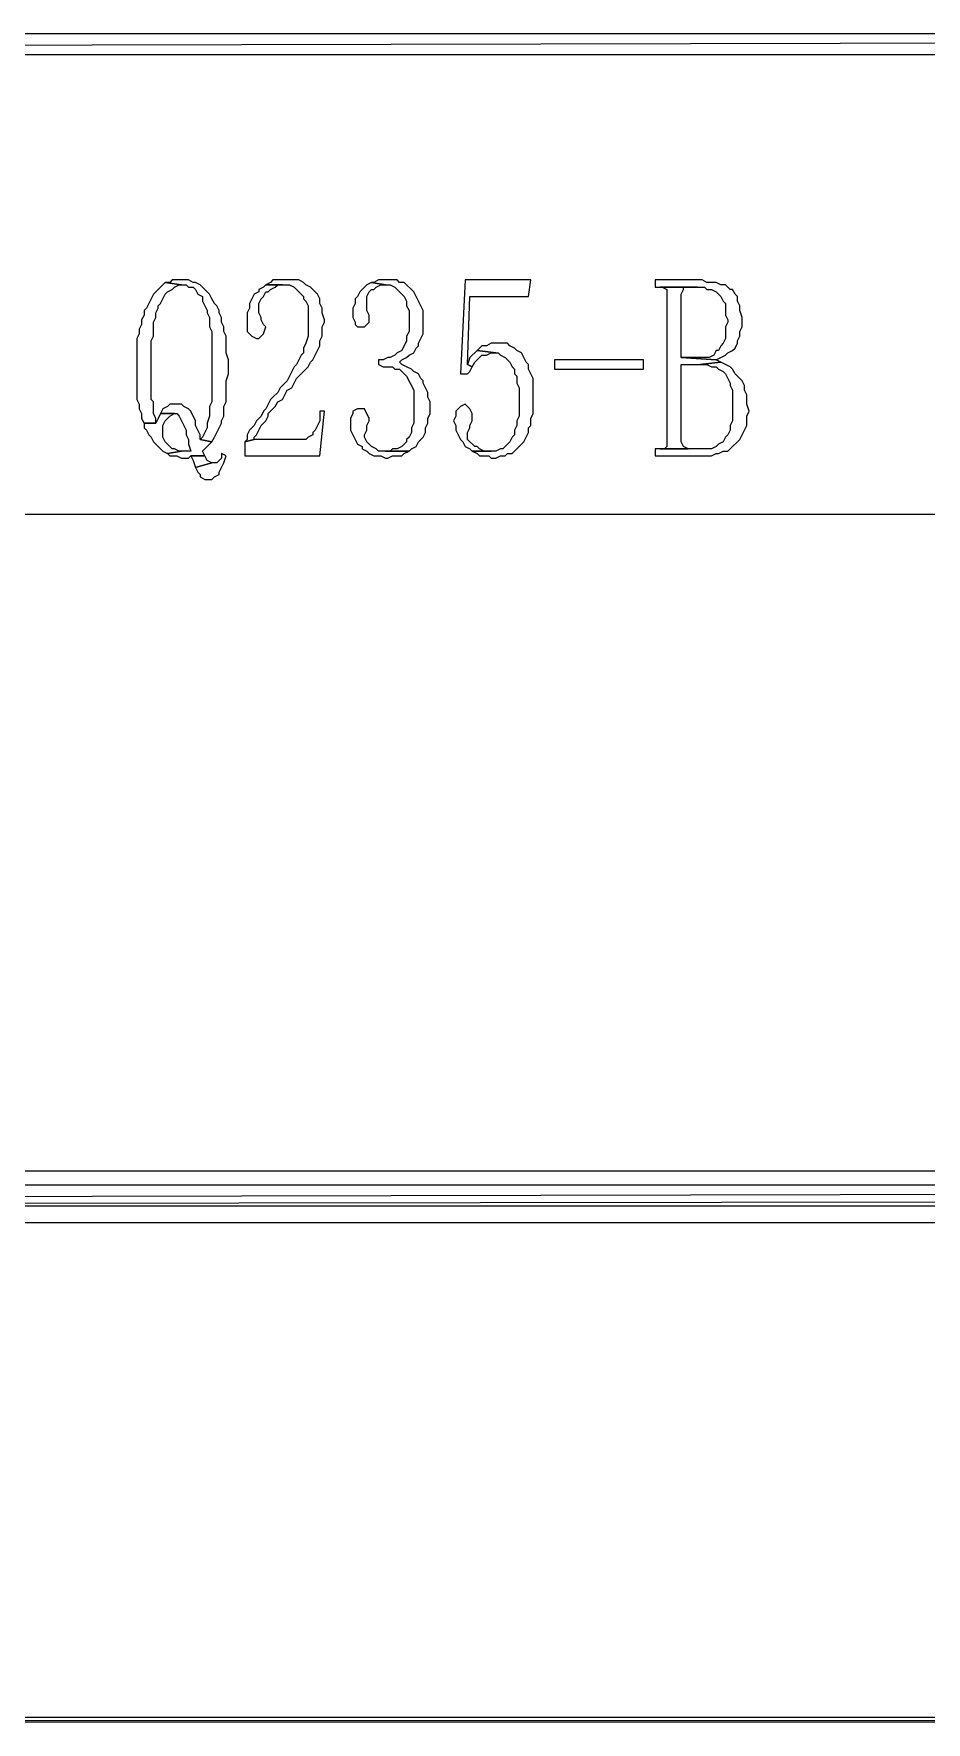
# Model space of a CAD drawing. Extents: x -15.4 to 0.8, y 0.3 to 11.8.
# Drawn here: x -9.194 to -8.877, y 0.567 to 1.167 of the extents above; entities that cross this region are included whole.
import ezdxf

# ---------------------------------------------------------------- set-up
doc = ezdxf.new("R2010")
doc.units = 0
doc.header["$MEASUREMENT"] = 0
doc.linetypes.add('AUSGEZOGEN', pattern=[0])
doc.layers.get('0').update_dxf_attribs({"linetype": 'AUSGEZOGEN'})

msp = doc.modelspace()

# ---------------------------------------------------------------- linework, layer by layer
for points in [[(-10.76795, 1.1669), (-10.76795, 1.1594), (-10.76795, 1.1594), (-7.41878, 1.1669), (-10.76795, 1.1669)], [(-10.76795, 1.1594), (-7.41878, 1.1669), (-7.41878, 1.1669), (-7.41878, 1.1594), (-10.76795, 1.1594)], [(-9.14711, 1.07856), (-9.15045, 1.07523), (-9.15045, 1.07523), (-9.15128, 1.0744), (-9.15128, 1.0744), (-9.15211, 1.07273), (-9.15211, 1.07273), (-9.15295, 1.07106), (-9.15295, 1.07106), (-9.15378, 1.0694), (-9.15378, 1.0694), (-9.15461, 1.06856), (-9.15461, 1.06856), (-9.15461, 1.0669), (-9.15461, 1.0669), (-9.15545, 1.06523), (-9.15545, 1.06523), (-9.15545, 1.06356), (-9.15545, 1.06356), (-9.15628, 1.0619), (-9.15628, 1.0619), (-9.15628, 1.06023), (-9.15628, 1.06023), (-9.15711, 1.05856), (-9.15711, 1.05856), (-9.15711, 1.0369), (-9.15711, 1.0369), (-9.15628, 1.03523), (-9.15628, 1.03523), (-9.15628, 1.03356), (-9.15628, 1.03356), (-9.15545, 1.0319), (-9.15545, 1.0319), (-9.15545, 1.03023), (-9.15545, 1.03023), (-9.15461, 1.02856), (-9.15461, 1.02856), (-9.15045, 1.02856), (-9.15045, 1.02856), (-9.15045, 1.03023), (-9.15045, 1.03023), (-9.15128, 1.0319), (-9.15128, 1.0319), (-9.15128, 1.03606), (-9.15128, 1.03606), (-9.15211, 1.0369), (-9.15211, 1.0369), (-9.15211, 1.05773), (-9.15211, 1.05773), (-9.15128, 1.0594), (-9.15128, 1.0594), (-9.15128, 1.0644), (-9.15128, 1.0644), (-9.15045, 1.06606), (-9.15045, 1.06606), (-9.15045, 1.06773), (-9.15045, 1.06773), (-9.14961, 1.0694), (-9.14961, 1.0694), (-9.14961, 1.07023), (-9.14961, 1.07023), (-9.14878, 1.07106), (-9.14878, 1.07106), (-9.14711, 1.0744), (-9.14711, 1.0744), (-9.14628, 1.07523), (-9.14628, 1.07523), (-9.14461, 1.07606), (-9.14461, 1.07606), (-9.14378, 1.0769), (-9.14378, 1.0769), (-9.14211, 1.07773), (-9.14211, 1.07773), (-9.14128, 1.07773), (-9.14711, 1.07856)], [(-9.14128, 1.0794), (-9.14461, 1.0794), (-9.14461, 1.0794), (-9.14545, 1.07856), (-9.14545, 1.07856), (-9.14711, 1.07856), (-9.14711, 1.07856), (-9.14128, 1.07773), (-9.14128, 1.07773), (-9.13961, 1.07773), (-9.13961, 1.07773), (-9.13878, 1.0769), (-9.13878, 1.0769), (-9.13711, 1.0769), (-9.13711, 1.0769), (-9.13628, 1.07606), (-9.13628, 1.07606), (-9.13545, 1.0744), (-9.13545, 1.0744), (-9.13378, 1.07356), (-9.13378, 1.07356), (-9.13378, 1.0719), (-9.13378, 1.0719), (-9.13295, 1.07023), (-9.13295, 1.07023), (-9.13211, 1.06856), (-9.13211, 1.06856), (-9.13211, 1.06773), (-9.13211, 1.06773), (-9.13128, 1.06606), (-9.13128, 1.06606), (-9.13128, 1.06273), (-9.13128, 1.06273), (-9.13045, 1.06106), (-9.13045, 1.06106), (-9.13045, 1.03606), (-9.13045, 1.03606), (-9.13128, 1.0344), (-9.13128, 1.0344), (-9.13128, 1.03106), (-9.13128, 1.03106), (-9.13211, 1.02856), (-9.13211, 1.02856), (-9.13211, 1.0269), (-9.13211, 1.0269), (-9.13378, 1.02356), (-9.13378, 1.02356), (-9.13461, 1.02273), (-9.13461, 1.02273), (-9.13045, 1.0219), (-9.13045, 1.0219), (-9.12961, 1.02356), (-9.12961, 1.02356), (-9.12878, 1.02523), (-9.12878, 1.02523), (-9.12795, 1.0269), (-9.12795, 1.0269), (-9.12711, 1.02856), (-9.12711, 1.02856), (-9.12711, 1.0294), (-9.12711, 1.0294), (-9.12628, 1.03106), (-9.12628, 1.03106), (-9.12628, 1.0344), (-9.12628, 1.0344), (-9.12545, 1.03606), (-9.12545, 1.03606), (-9.12545, 1.04356), (-9.12545, 1.04356), (-9.12461, 1.04606), (-9.12461, 1.04606), (-9.12461, 1.05106), (-9.12461, 1.05106), (-9.12545, 1.05356), (-9.12545, 1.05356), (-9.12545, 1.0594), (-9.12545, 1.0594), (-9.12628, 1.06106), (-9.12628, 1.06106), (-9.12628, 1.06273), (-9.12628, 1.06273), (-9.12711, 1.0644), (-9.12711, 1.0644), (-9.12711, 1.06606), (-9.12711, 1.06606), (-9.12795, 1.06773), (-9.12795, 1.06773), (-9.12795, 1.06856), (-9.12795, 1.06856), (-9.12878, 1.07023), (-9.12878, 1.07023), (-9.12961, 1.07106), (-9.12961, 1.07106), (-9.13045, 1.07273), (-9.13045, 1.07273), (-9.13128, 1.0744), (-9.13128, 1.0744), (-9.13211, 1.07523), (-9.13211, 1.07523), (-9.13461, 1.07773), (-9.13461, 1.07773), (-9.13628, 1.07856), (-9.13628, 1.07856), (-9.13711, 1.07856), (-9.13711, 1.07856), (-9.13878, 1.0794), (-9.13878, 1.0794), (-9.13961, 1.0794), (-9.14128, 1.0794)], [(-9.10461, 1.0794), (-9.10878, 1.0794), (-9.10878, 1.0794), (-9.10961, 1.07856), (-9.10961, 1.07856), (-9.11128, 1.07773), (-9.11128, 1.07773), (-9.10295, 1.07773), (-9.10295, 1.07773), (-9.10128, 1.0769), (-9.10128, 1.0769), (-9.09795, 1.07356), (-9.09795, 1.07356), (-9.09795, 1.07273), (-9.09795, 1.07273), (-9.09711, 1.0719), (-9.09711, 1.0719), (-9.09628, 1.07023), (-9.09628, 1.07023), (-9.09628, 1.0594), (-9.09628, 1.0594), (-9.09711, 1.0569), (-9.09711, 1.0569), (-9.09795, 1.05523), (-9.09795, 1.05523), (-9.09795, 1.05356), (-9.09795, 1.05356), (-9.09878, 1.05273), (-9.09878, 1.05273), (-9.10045, 1.0494), (-9.10045, 1.0494), (-9.10128, 1.04856), (-9.10128, 1.04856), (-9.10211, 1.0469), (-9.10211, 1.0469), (-9.10378, 1.04356), (-9.10378, 1.04356), (-9.10628, 1.04106), (-9.10628, 1.04106), (-9.10711, 1.0394), (-9.10711, 1.0394), (-9.10878, 1.03773), (-9.10878, 1.03773), (-9.10961, 1.0369), (-9.10961, 1.0369), (-9.11045, 1.03523), (-9.11045, 1.03523), (-9.11128, 1.03356), (-9.11128, 1.03356), (-9.11211, 1.03273), (-9.11211, 1.03273), (-9.11295, 1.03106), (-9.11295, 1.03106), (-9.11461, 1.0294), (-9.11461, 1.0294), (-9.11545, 1.02773), (-9.11545, 1.02773), (-9.11711, 1.02606), (-9.11711, 1.02606), (-9.11795, 1.0244), (-9.11795, 1.0244), (-9.11795, 1.02273), (-9.11795, 1.02273), (-9.11878, 1.0219), (-9.11878, 1.0219), (-9.11545, 1.02273), (-9.11545, 1.02273), (-9.11545, 1.02356), (-9.11545, 1.02356), (-9.11461, 1.0244), (-9.11461, 1.0244), (-9.11378, 1.02606), (-9.11378, 1.02606), (-9.11295, 1.02773), (-9.11295, 1.02773), (-9.11128, 1.0294), (-9.11128, 1.0294), (-9.11045, 1.03106), (-9.11045, 1.03106), (-9.11045, 1.0319), (-9.11045, 1.0319), (-9.10961, 1.03273), (-9.10961, 1.03273), (-9.10878, 1.03356), (-9.10878, 1.03356), (-9.10795, 1.0344), (-9.10795, 1.0344), (-9.10711, 1.03606), (-9.10711, 1.03606), (-9.10545, 1.0369), (-9.10545, 1.0369), (-9.10461, 1.03856), (-9.10461, 1.03856), (-9.10378, 1.04023), (-9.10378, 1.04023), (-9.10211, 1.04106), (-9.10211, 1.04106), (-9.10045, 1.0444), (-9.10045, 1.0444), (-9.09711, 1.04773), (-9.09711, 1.04773), (-9.09628, 1.04856), (-9.09628, 1.04856), (-9.09545, 1.05023), (-9.09545, 1.05023), (-9.09461, 1.05106), (-9.09461, 1.05106), (-9.09211, 1.05606), (-9.09211, 1.05606), (-9.09211, 1.05773), (-9.09211, 1.05773), (-9.09128, 1.0594), (-9.09128, 1.0594), (-9.09128, 1.06273), (-9.09128, 1.06273), (-9.09045, 1.0644), (-9.09045, 1.0644), (-9.09045, 1.06523), (-9.09045, 1.06523), (-9.09128, 1.06773), (-9.09128, 1.06773), (-9.09128, 1.0694), (-9.09128, 1.0694), (-9.09211, 1.07106), (-9.09211, 1.07106), (-9.09211, 1.07273), (-9.09211, 1.07273), (-9.09295, 1.0744), (-9.09295, 1.0744), (-9.09545, 1.0769), (-9.09545, 1.0769), (-9.09711, 1.07773), (-9.09711, 1.07773), (-9.09795, 1.07856), (-9.09795, 1.07856), (-9.09961, 1.0794), (-9.09961, 1.0794), (-9.10295, 1.0794), (-9.10461, 1.0794)], [(-9.11128, 1.07773), (-9.11211, 1.0769), (-9.11211, 1.0769), (-9.11378, 1.07606), (-9.11378, 1.07606), (-9.11378, 1.07523), (-9.11378, 1.07523), (-9.11545, 1.0744), (-9.11545, 1.0744), (-9.11711, 1.07106), (-9.11711, 1.07106), (-9.11711, 1.0694), (-9.11711, 1.0694), (-9.11795, 1.06773), (-9.11795, 1.06773), (-9.11795, 1.06106), (-9.11795, 1.06106), (-9.11628, 1.0594), (-9.11628, 1.0594), (-9.11461, 1.05856), (-9.11461, 1.05856), (-9.11378, 1.05856), (-9.11378, 1.05856), (-9.11211, 1.06023), (-9.11211, 1.06023), (-9.11128, 1.06273), (-9.11128, 1.06273), (-9.11211, 1.06356), (-9.11211, 1.06356), (-9.11295, 1.06523), (-9.11295, 1.06523), (-9.11295, 1.06606), (-9.11295, 1.06606), (-9.11378, 1.06773), (-9.11378, 1.06773), (-9.11378, 1.07106), (-9.11378, 1.07106), (-9.11295, 1.07273), (-9.11295, 1.07273), (-9.11211, 1.07356), (-9.11211, 1.07356), (-9.11128, 1.07523), (-9.11128, 1.07523), (-9.11045, 1.07523), (-9.11045, 1.07523), (-9.10961, 1.07606), (-9.10961, 1.07606), (-9.10795, 1.0769), (-9.10795, 1.0769), (-9.10711, 1.07773), (-9.10711, 1.07773), (-9.10545, 1.07773), (-9.11128, 1.07773)], [(-9.07378, 1.07856), (-9.07545, 1.07773), (-9.07545, 1.07773), (-9.07795, 1.07523), (-9.07795, 1.07523), (-9.07878, 1.07356), (-9.07878, 1.07356), (-9.07961, 1.07273), (-9.07961, 1.07273), (-9.07961, 1.07106), (-9.07961, 1.07106), (-9.08045, 1.0694), (-9.08045, 1.0694), (-9.08045, 1.06606), (-9.08045, 1.06606), (-9.07961, 1.0644), (-9.07961, 1.0644), (-9.07961, 1.06356), (-9.07961, 1.06356), (-9.07878, 1.06273), (-9.07878, 1.06273), (-9.07628, 1.06273), (-9.07628, 1.06273), (-9.07461, 1.0644), (-9.07461, 1.0644), (-9.07461, 1.0669), (-9.07461, 1.0669), (-9.07545, 1.06856), (-9.07545, 1.06856), (-9.07545, 1.07356), (-9.07545, 1.07356), (-9.07461, 1.07523), (-9.07461, 1.07523), (-9.07378, 1.07606), (-9.07378, 1.07606), (-9.07295, 1.07606), (-9.07295, 1.07606), (-9.07211, 1.0769), (-9.07211, 1.0769), (-9.07045, 1.07773), (-9.07045, 1.07773), (-9.06878, 1.07773), (-9.07378, 1.07856)], [(-9.06795, 1.0794), (-9.07128, 1.0794), (-9.07128, 1.0794), (-9.07295, 1.07856), (-9.07295, 1.07856), (-9.07378, 1.07856), (-9.07378, 1.07856), (-9.06878, 1.07773), (-9.06878, 1.07773), (-9.06711, 1.07773), (-9.06711, 1.07773), (-9.06545, 1.0769), (-9.06545, 1.0769), (-9.06211, 1.07356), (-9.06211, 1.07356), (-9.06128, 1.0719), (-9.06128, 1.0719), (-9.06128, 1.07023), (-9.06128, 1.07023), (-9.06045, 1.06856), (-9.06045, 1.06856), (-9.06045, 1.06106), (-9.06045, 1.06106), (-9.06128, 1.0594), (-9.06128, 1.0594), (-9.06128, 1.05773), (-9.06128, 1.05773), (-9.06295, 1.0544), (-9.06295, 1.0544), (-9.06461, 1.05356), (-9.06461, 1.05356), (-9.06545, 1.05273), (-9.06545, 1.05273), (-9.06711, 1.0519), (-9.06711, 1.0519), (-9.06795, 1.0519), (-9.06795, 1.0519), (-9.06961, 1.05106), (-9.06961, 1.05106), (-9.07128, 1.05106), (-9.07128, 1.05106), (-9.07128, 1.0494), (-9.07128, 1.0494), (-9.06961, 1.04856), (-9.06961, 1.04856), (-9.06628, 1.04856), (-9.06628, 1.04856), (-9.06545, 1.04773), (-9.06545, 1.04773), (-9.06378, 1.04773), (-9.06378, 1.04773), (-9.06128, 1.04523), (-9.06128, 1.04523), (-9.05878, 1.04023), (-9.05878, 1.04023), (-9.05878, 1.02856), (-9.05878, 1.02856), (-9.05961, 1.0269), (-9.05961, 1.0269), (-9.05961, 1.02523), (-9.05961, 1.02523), (-9.06045, 1.02356), (-9.06045, 1.02356), (-9.06128, 1.02273), (-9.06128, 1.02273), (-9.06128, 1.0219), (-9.06128, 1.0219), (-9.06295, 1.02023), (-9.06295, 1.02023), (-9.06461, 1.0194), (-9.06461, 1.0194), (-9.06628, 1.0194), (-9.06628, 1.0194), (-9.06711, 1.01856), (-9.06711, 1.01856), (-9.06878, 1.01856), (-9.06878, 1.01856), (-9.06045, 1.01856), (-9.06045, 1.01856), (-9.05961, 1.0194), (-9.05961, 1.0194), (-9.05795, 1.02023), (-9.05795, 1.02023), (-9.05711, 1.0219), (-9.05711, 1.0219), (-9.05545, 1.02356), (-9.05545, 1.02356), (-9.05461, 1.02523), (-9.05461, 1.02523), (-9.05461, 1.0269), (-9.05461, 1.0269), (-9.05378, 1.02856), (-9.05378, 1.02856), (-9.05378, 1.03023), (-9.05378, 1.03023), (-9.05295, 1.0319), (-9.05295, 1.0319), (-9.05295, 1.03606), (-9.05295, 1.03606), (-9.05378, 1.03773), (-9.05378, 1.03773), (-9.05378, 1.0394), (-9.05378, 1.0394), (-9.05545, 1.04273), (-9.05545, 1.04273), (-9.05545, 1.04356), (-9.05545, 1.04356), (-9.05628, 1.0444), (-9.05628, 1.0444), (-9.05711, 1.04606), (-9.05711, 1.04606), (-9.05878, 1.0469), (-9.05878, 1.0469), (-9.05961, 1.04773), (-9.05961, 1.04773), (-9.06128, 1.04856), (-9.06128, 1.04856), (-9.06295, 1.0494), (-9.06295, 1.0494), (-9.06378, 1.05023), (-9.06378, 1.05023), (-9.06295, 1.05106), (-9.06295, 1.05106), (-9.06128, 1.0519), (-9.06128, 1.0519), (-9.06045, 1.05273), (-9.06045, 1.05273), (-9.05878, 1.05356), (-9.05878, 1.05356), (-9.05795, 1.05523), (-9.05795, 1.05523), (-9.05711, 1.05606), (-9.05711, 1.05606), (-9.05711, 1.0569), (-9.05711, 1.0569), (-9.05628, 1.05856), (-9.05628, 1.05856), (-9.05545, 1.06023), (-9.05545, 1.06023), (-9.05545, 1.06856), (-9.05545, 1.06856), (-9.05628, 1.07023), (-9.05628, 1.07023), (-9.05878, 1.07523), (-9.05878, 1.07523), (-9.06211, 1.07856), (-9.06211, 1.07856), (-9.06378, 1.07856), (-9.06378, 1.07856), (-9.06461, 1.0794), (-9.06461, 1.0794), (-9.06628, 1.0794), (-9.06795, 1.0794)], [(-9.01711, 1.0794), (-9.04045, 1.0794), (-9.04045, 1.0794), (-9.04211, 1.04606), (-9.04211, 1.04606), (-9.03961, 1.04606), (-9.03961, 1.04606), (-9.03878, 1.0469), (-9.03878, 1.0469), (-9.03795, 1.04856), (-9.03795, 1.04856), (-9.03961, 1.0494), (-9.03961, 1.0494), (-9.03878, 1.07356), (-9.03878, 1.07356), (-9.01795, 1.07356), (-9.01711, 1.0794)], [(-8.95628, 1.0794), (-8.97295, 1.0794), (-8.97295, 1.0794), (-8.97295, 1.0769), (-8.97295, 1.0769), (-8.95545, 1.0769), (-8.95545, 1.0769), (-8.95461, 1.07606), (-8.95461, 1.07606), (-8.95295, 1.07606), (-8.95295, 1.07606), (-8.95128, 1.07523), (-8.95128, 1.07523), (-8.94961, 1.07356), (-8.94961, 1.07356), (-8.94878, 1.0719), (-8.94878, 1.0719), (-8.94795, 1.07106), (-8.94795, 1.07106), (-8.94795, 1.0669), (-8.94795, 1.0669), (-8.94711, 1.06523), (-8.94711, 1.06523), (-8.94711, 1.0644), (-8.94711, 1.0644), (-8.94795, 1.06273), (-8.94795, 1.06273), (-8.94795, 1.05856), (-8.94795, 1.05856), (-8.94878, 1.0569), (-8.94878, 1.0569), (-8.94961, 1.05606), (-8.94961, 1.05606), (-8.95045, 1.0544), (-8.95045, 1.0544), (-8.95128, 1.0544), (-8.95128, 1.0544), (-8.95211, 1.05273), (-8.95211, 1.05273), (-8.95378, 1.0519), (-8.95378, 1.0519), (-8.96378, 1.0519), (-8.96378, 1.0519), (-8.95128, 1.05106), (-8.95128, 1.05106), (-8.94795, 1.05273), (-8.94795, 1.05273), (-8.94711, 1.05356), (-8.94711, 1.05356), (-8.94545, 1.0544), (-8.94545, 1.0544), (-8.94461, 1.05523), (-8.94461, 1.05523), (-8.94378, 1.0569), (-8.94378, 1.0569), (-8.94378, 1.05773), (-8.94378, 1.05773), (-8.94295, 1.0594), (-8.94295, 1.0594), (-8.94295, 1.06106), (-8.94295, 1.06106), (-8.94211, 1.06273), (-8.94211, 1.06273), (-8.94211, 1.06606), (-8.94211, 1.06606), (-8.94295, 1.06856), (-8.94295, 1.06856), (-8.94295, 1.07023), (-8.94295, 1.07023), (-8.94378, 1.0719), (-8.94378, 1.0719), (-8.94378, 1.07356), (-8.94378, 1.07356), (-8.94461, 1.0744), (-8.94461, 1.0744), (-8.94545, 1.07606), (-8.94545, 1.07606), (-8.94628, 1.07606), (-8.94628, 1.07606), (-8.94795, 1.07773), (-8.94795, 1.07773), (-8.94961, 1.07773), (-8.94961, 1.07773), (-8.95128, 1.07856), (-8.95128, 1.07856), (-8.95461, 1.07856), (-8.95628, 1.0794)], [(-8.97128, 1.0769), (-8.97045, 1.0769), (-8.97045, 1.0769), (-8.96878, 1.07606), (-8.96878, 1.07606), (-8.96878, 1.02023), (-8.96878, 1.02023), (-8.96961, 1.0194), (-8.96961, 1.0194), (-8.97128, 1.0194), (-8.97128, 1.0194), (-8.96128, 1.0194), (-8.96128, 1.0194), (-8.96295, 1.02023), (-8.96295, 1.02023), (-8.96378, 1.0219), (-8.96378, 1.0219), (-8.96378, 1.0494), (-8.96378, 1.0494), (-8.95711, 1.0494), (-8.95711, 1.0494), (-8.94961, 1.05023), (-8.94961, 1.05023), (-8.95128, 1.05106), (-8.95128, 1.05106), (-8.96378, 1.0519), (-8.96378, 1.0519), (-8.96378, 1.0744), (-8.96378, 1.0744), (-8.96295, 1.07606), (-8.96295, 1.07606), (-8.96295, 1.0769), (-8.96295, 1.0769), (-8.95795, 1.0769), (-8.97128, 1.0769)], [(-9.02878, 1.0569), (-9.03128, 1.0569), (-9.03128, 1.0569), (-9.03295, 1.05606), (-9.03295, 1.05606), (-9.03461, 1.05606), (-9.03461, 1.05606), (-9.03628, 1.0544), (-9.03628, 1.0544), (-9.02961, 1.05356), (-9.02961, 1.05356), (-9.02878, 1.05356), (-9.02878, 1.05356), (-9.02795, 1.05273), (-9.02795, 1.05273), (-9.02628, 1.0519), (-9.02628, 1.0519), (-9.02545, 1.05106), (-9.02545, 1.05106), (-9.02461, 1.05023), (-9.02461, 1.05023), (-9.02378, 1.04856), (-9.02378, 1.04856), (-9.02295, 1.04773), (-9.02295, 1.04773), (-9.02295, 1.04606), (-9.02295, 1.04606), (-9.02211, 1.04523), (-9.02211, 1.04523), (-9.02211, 1.04273), (-9.02211, 1.04273), (-9.02128, 1.04106), (-9.02128, 1.04106), (-9.02128, 1.03106), (-9.02128, 1.03106), (-9.02211, 1.0294), (-9.02211, 1.0294), (-9.02211, 1.02773), (-9.02211, 1.02773), (-9.02295, 1.02606), (-9.02295, 1.02606), (-9.02295, 1.0244), (-9.02295, 1.0244), (-9.02378, 1.02356), (-9.02378, 1.02356), (-9.02461, 1.0219), (-9.02461, 1.0219), (-9.02711, 1.0194), (-9.02711, 1.0194), (-9.02795, 1.0194), (-9.02795, 1.0194), (-9.02961, 1.01856), (-9.02961, 1.01856), (-9.03795, 1.01856), (-9.03795, 1.01856), (-9.03628, 1.01773), (-9.03628, 1.01773), (-9.03545, 1.0169), (-9.03545, 1.0169), (-9.03211, 1.0169), (-9.03211, 1.0169), (-9.03128, 1.01606), (-9.03128, 1.01606), (-9.02961, 1.01606), (-9.02961, 1.01606), (-9.02795, 1.0169), (-9.02795, 1.0169), (-9.02628, 1.0169), (-9.02628, 1.0169), (-9.02545, 1.01773), (-9.02545, 1.01773), (-9.02378, 1.01773), (-9.02378, 1.01773), (-9.01961, 1.0219), (-9.01961, 1.0219), (-9.01795, 1.02523), (-9.01795, 1.02523), (-9.01795, 1.0269), (-9.01795, 1.0269), (-9.01711, 1.02773), (-9.01711, 1.02773), (-9.01711, 1.03023), (-9.01711, 1.03023), (-9.01628, 1.0319), (-9.01628, 1.0319), (-9.01628, 1.0444), (-9.01628, 1.0444), (-9.01795, 1.04773), (-9.01795, 1.04773), (-9.01795, 1.0494), (-9.01795, 1.0494), (-9.01878, 1.05023), (-9.01878, 1.05023), (-9.02045, 1.05356), (-9.02045, 1.05356), (-9.02211, 1.0544), (-9.02211, 1.0544), (-9.02295, 1.05523), (-9.02295, 1.05523), (-9.02461, 1.05606), (-9.02461, 1.05606), (-9.02545, 1.0569), (-9.02545, 1.0569), (-9.02711, 1.0569), (-9.02878, 1.0569)], [(-9.03628, 1.0544), (-9.03878, 1.0519), (-9.03878, 1.0519), (-9.03961, 1.0494), (-9.03961, 1.0494), (-9.03795, 1.04856), (-9.03795, 1.04856), (-9.03711, 1.05023), (-9.03711, 1.05023), (-9.03461, 1.05273), (-9.03461, 1.05273), (-9.03295, 1.05273), (-9.03295, 1.05273), (-9.03128, 1.05356), (-9.03128, 1.05356), (-9.02961, 1.05356), (-9.03628, 1.0544)], [(-8.97711, 1.04773), (-8.97711, 1.05106), (-8.97711, 1.05106), (-9.00878, 1.05106), (-9.00878, 1.05106), (-9.00878, 1.04773), (-9.00878, 1.04773), (-8.97711, 1.04773), (-8.97711, 1.04773)], [(-8.94961, 1.05023), (-8.95711, 1.0494), (-8.95711, 1.0494), (-8.95461, 1.0494), (-8.95461, 1.0494), (-8.95295, 1.04856), (-8.95295, 1.04856), (-8.95128, 1.04856), (-8.95128, 1.04856), (-8.95045, 1.04773), (-8.95045, 1.04773), (-8.94878, 1.0469), (-8.94878, 1.0469), (-8.94795, 1.04606), (-8.94795, 1.04606), (-8.94628, 1.04273), (-8.94628, 1.04273), (-8.94628, 1.0419), (-8.94628, 1.0419), (-8.94545, 1.04023), (-8.94545, 1.04023), (-8.94545, 1.0294), (-8.94545, 1.0294), (-8.94628, 1.02773), (-8.94628, 1.02773), (-8.94628, 1.02606), (-8.94628, 1.02606), (-8.94711, 1.0244), (-8.94711, 1.0244), (-8.94795, 1.02356), (-8.94795, 1.02356), (-8.94878, 1.0219), (-8.94878, 1.0219), (-8.95045, 1.02106), (-8.95045, 1.02106), (-8.95128, 1.02023), (-8.95128, 1.02023), (-8.95295, 1.0194), (-8.95295, 1.0194), (-8.97295, 1.0194), (-8.97295, 1.0194), (-8.97295, 1.0169), (-8.97295, 1.0169), (-8.95295, 1.0169), (-8.95295, 1.0169), (-8.95128, 1.01773), (-8.95128, 1.01773), (-8.95045, 1.01773), (-8.95045, 1.01773), (-8.94878, 1.01856), (-8.94878, 1.01856), (-8.94711, 1.01856), (-8.94711, 1.01856), (-8.94545, 1.02023), (-8.94545, 1.02023), (-8.94378, 1.0219), (-8.94378, 1.0219), (-8.94295, 1.02273), (-8.94295, 1.02273), (-8.94211, 1.0244), (-8.94211, 1.0244), (-8.94128, 1.02606), (-8.94128, 1.02606), (-8.94045, 1.02773), (-8.94045, 1.02773), (-8.94045, 1.03106), (-8.94045, 1.03106), (-8.93961, 1.03273), (-8.93961, 1.03273), (-8.94045, 1.03523), (-8.94045, 1.03523), (-8.94045, 1.03856), (-8.94045, 1.03856), (-8.94128, 1.04023), (-8.94128, 1.04023), (-8.94128, 1.0419), (-8.94128, 1.0419), (-8.94211, 1.04356), (-8.94211, 1.04356), (-8.94295, 1.0444), (-8.94295, 1.0444), (-8.94378, 1.04523), (-8.94378, 1.04523), (-8.94461, 1.04606), (-8.94461, 1.04606), (-8.94545, 1.04773), (-8.94545, 1.04773), (-8.94628, 1.04856), (-8.94628, 1.04856), (-8.94795, 1.0494), (-8.94961, 1.05023)], [(-9.14295, 1.03523), (-9.14545, 1.03523), (-9.14545, 1.03523), (-9.14628, 1.0344), (-9.14628, 1.0344), (-9.14795, 1.03356), (-9.14795, 1.03356), (-9.14878, 1.0319), (-9.14878, 1.0319), (-9.14295, 1.0319), (-9.14295, 1.0319), (-9.14211, 1.03106), (-9.14211, 1.03106), (-9.14045, 1.02773), (-9.14045, 1.02773), (-9.13961, 1.02606), (-9.13961, 1.02606), (-9.13961, 1.0244), (-9.13961, 1.0244), (-9.13878, 1.02273), (-9.13878, 1.02273), (-9.13878, 1.02106), (-9.13878, 1.02106), (-9.13795, 1.01856), (-9.13795, 1.01856), (-9.14128, 1.01856), (-9.14128, 1.01856), (-9.14628, 1.01773), (-9.14628, 1.01773), (-9.14545, 1.0169), (-9.14545, 1.0169), (-9.14295, 1.0169), (-9.14295, 1.0169), (-9.14128, 1.01606), (-9.14128, 1.01606), (-9.13878, 1.01606), (-9.13878, 1.01606), (-9.13795, 1.0169), (-9.13795, 1.0169), (-9.13295, 1.0169), (-9.13295, 1.0169), (-9.13378, 1.01856), (-9.13378, 1.01856), (-9.13295, 1.0194), (-9.13295, 1.0194), (-9.13128, 1.02106), (-9.13128, 1.02106), (-9.13045, 1.0219), (-9.13045, 1.0219), (-9.13461, 1.02273), (-9.13461, 1.02273), (-9.13461, 1.0244), (-9.13461, 1.0244), (-9.13545, 1.02606), (-9.13545, 1.02606), (-9.13628, 1.02773), (-9.13628, 1.02773), (-9.13628, 1.0294), (-9.13628, 1.0294), (-9.13795, 1.03273), (-9.13795, 1.03273), (-9.13878, 1.03356), (-9.13878, 1.03356), (-9.14045, 1.0344), (-9.14045, 1.0344), (-9.14128, 1.03523), (-9.14295, 1.03523)], [(-9.09045, 1.03273), (-9.09211, 1.03273), (-9.09211, 1.03273), (-9.09211, 1.0294), (-9.09211, 1.0294), (-9.09295, 1.02773), (-9.09295, 1.02773), (-9.09378, 1.02606), (-9.09378, 1.02606), (-9.09461, 1.02523), (-9.09461, 1.02523), (-9.09461, 1.0244), (-9.09461, 1.0244), (-9.09628, 1.02356), (-9.09628, 1.02356), (-9.09711, 1.02273), (-9.09711, 1.02273), (-9.11545, 1.02273), (-9.11545, 1.02273), (-9.11878, 1.0219), (-9.11878, 1.0219), (-9.11878, 1.0169), (-9.11878, 1.0169), (-9.09211, 1.0169), (-9.09045, 1.03273)], [(-9.07795, 1.03356), (-9.07878, 1.03356), (-9.07878, 1.03356), (-9.08045, 1.03273), (-9.08045, 1.03273), (-9.08045, 1.0319), (-9.08045, 1.0319), (-9.08128, 1.03023), (-9.08128, 1.03023), (-9.08128, 1.02606), (-9.08128, 1.02606), (-9.07878, 1.02106), (-9.07878, 1.02106), (-9.07711, 1.02023), (-9.07711, 1.02023), (-9.07711, 1.0194), (-9.07711, 1.0194), (-9.07545, 1.01856), (-9.07545, 1.01856), (-9.07461, 1.01773), (-9.07461, 1.01773), (-9.07295, 1.0169), (-9.07295, 1.0169), (-9.07045, 1.0169), (-9.07045, 1.0169), (-9.06878, 1.01606), (-9.06878, 1.01606), (-9.06795, 1.01606), (-9.06795, 1.01606), (-9.06628, 1.0169), (-9.06628, 1.0169), (-9.06295, 1.0169), (-9.06295, 1.0169), (-9.06211, 1.01773), (-9.06211, 1.01773), (-9.06045, 1.01856), (-9.06045, 1.01856), (-9.07128, 1.01856), (-9.07128, 1.01856), (-9.07211, 1.0194), (-9.07211, 1.0194), (-9.07378, 1.02023), (-9.07378, 1.02023), (-9.07545, 1.0219), (-9.07545, 1.0219), (-9.07628, 1.02356), (-9.07628, 1.02356), (-9.07628, 1.0244), (-9.07628, 1.0244), (-9.07545, 1.02606), (-9.07545, 1.02606), (-9.07545, 1.02773), (-9.07545, 1.02773), (-9.07461, 1.0294), (-9.07461, 1.0294), (-9.07461, 1.03023), (-9.07461, 1.03023), (-9.07628, 1.03356), (-9.07795, 1.03356)], [(-9.04045, 1.03523), (-9.04211, 1.0344), (-9.04211, 1.0344), (-9.04378, 1.03273), (-9.04378, 1.03273), (-9.04378, 1.03106), (-9.04378, 1.03106), (-9.04461, 1.0294), (-9.04461, 1.0294), (-9.04378, 1.02773), (-9.04378, 1.02773), (-9.04378, 1.02606), (-9.04378, 1.02606), (-9.04211, 1.02273), (-9.04211, 1.02273), (-9.04128, 1.0219), (-9.04128, 1.0219), (-9.04045, 1.02023), (-9.04045, 1.02023), (-9.03878, 1.0194), (-9.03878, 1.0194), (-9.03795, 1.01856), (-9.03795, 1.01856), (-9.03128, 1.01856), (-9.03128, 1.01856), (-9.03378, 1.01856), (-9.03378, 1.01856), (-9.03545, 1.0194), (-9.03545, 1.0194), (-9.03628, 1.02023), (-9.03628, 1.02023), (-9.03711, 1.02023), (-9.03711, 1.02023), (-9.03961, 1.02273), (-9.03961, 1.02273), (-9.03961, 1.02523), (-9.03961, 1.02523), (-9.03878, 1.0269), (-9.03878, 1.0269), (-9.03878, 1.02773), (-9.03878, 1.02773), (-9.03795, 1.0294), (-9.03795, 1.0294), (-9.03795, 1.0319), (-9.03795, 1.0319), (-9.03878, 1.03356), (-9.03878, 1.03356), (-9.03961, 1.0344), (-9.04045, 1.03523)], [(-9.14878, 1.0319), (-9.14961, 1.03023), (-9.14961, 1.03023), (-9.15045, 1.02856), (-9.15045, 1.02856), (-9.15461, 1.02856), (-9.15461, 1.02856), (-9.15461, 1.0269), (-9.15461, 1.0269), (-9.15378, 1.02606), (-9.15378, 1.02606), (-9.15295, 1.0244), (-9.15295, 1.0244), (-9.15211, 1.02356), (-9.15211, 1.02356), (-9.15128, 1.0219), (-9.15128, 1.0219), (-9.15045, 1.02106), (-9.15045, 1.02106), (-9.14795, 1.01856), (-9.14795, 1.01856), (-9.14628, 1.01773), (-9.14628, 1.01773), (-9.14128, 1.01856), (-9.14128, 1.01856), (-9.14211, 1.01856), (-9.14211, 1.01856), (-9.14378, 1.0194), (-9.14378, 1.0194), (-9.14461, 1.0194), (-9.14461, 1.0194), (-9.14711, 1.0219), (-9.14711, 1.0219), (-9.14795, 1.02356), (-9.14795, 1.02356), (-9.14795, 1.02773), (-9.14795, 1.02773), (-9.14711, 1.0294), (-9.14711, 1.0294), (-9.14545, 1.03106), (-9.14545, 1.03106), (-9.14378, 1.0319), (-9.14878, 1.0319)], [(-9.13295, 1.0169), (-9.13795, 1.0169), (-9.13795, 1.0169), (-9.13711, 1.01523), (-9.13711, 1.01523), (-9.13628, 1.01273), (-9.13628, 1.01273), (-9.13045, 1.0144), (-9.13045, 1.0144), (-9.13211, 1.01523), (-9.13295, 1.0169)], [(-9.12711, 1.01773), (-9.12711, 1.01606), (-9.12711, 1.01606), (-9.12795, 1.01523), (-9.12795, 1.01523), (-9.12878, 1.0144), (-9.12878, 1.0144), (-9.13045, 1.0144), (-9.13045, 1.0144), (-9.13628, 1.01273), (-9.13628, 1.01273), (-9.13545, 1.01106), (-9.13545, 1.01106), (-9.13461, 1.01023), (-9.13461, 1.01023), (-9.13461, 1.0094), (-9.13461, 1.0094), (-9.13295, 1.00856), (-9.13295, 1.00856), (-9.13045, 1.00856), (-9.13045, 1.00856), (-9.12961, 1.0094), (-9.12961, 1.0094), (-9.12795, 1.01023), (-9.12795, 1.01023), (-9.12795, 1.01106), (-9.12795, 1.01106), (-9.12628, 1.0144), (-9.12628, 1.0144), (-9.12545, 1.0169), (-9.12711, 1.01773)], [(-7.41878, 0.99606), (-10.76795, 0.99606)], [(-14.91878, 0.76273), (-14.91878, 0.7444), (-14.91878, 0.7444), (0.07205, 0.76273), (-14.91878, 0.76273)], [(-14.91878, 0.7444), (0.07205, 0.76273), (0.07205, 0.76273), (0.09039, 0.7444), (-14.91878, 0.7444)], [(-10.76795, 0.75773), (-10.76795, 0.75023), (-10.76795, 0.75023), (-7.41878, 0.75773), (-10.76795, 0.75773)], [(-10.76795, 0.75023), (-7.41878, 0.75773), (-7.41878, 0.75773), (-7.41878, 0.75023), (-10.76795, 0.75023)], [(-15.38378, 0.56856), (-15.38378, 0.5669), (-15.38378, 0.5669), (0.26622, 0.56856), (-15.38378, 0.56856)], [(-15.38378, 0.5669), (0.26622, 0.56856), (0.26622, 0.56856), (0.26872, 0.5669), (-15.38378, 0.5669)]]:
    msp.add_lwpolyline(points)

doc.saveas('drawing.dxf')
